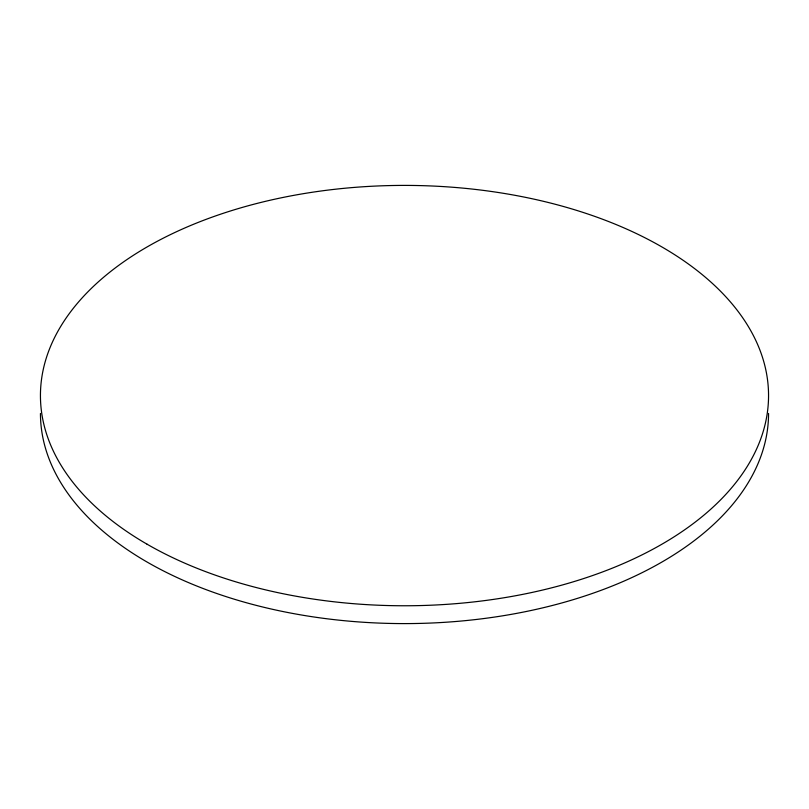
<?xml version="1.0" encoding="UTF-8"?>
<svg xmlns="http://www.w3.org/2000/svg" width="809" height="809" viewBox="0 0 809 809"><rect width="100%" height="100%" fill="white"/><g stroke="black" fill="none" stroke-linecap="round" stroke-linejoin="round"><path stroke-width="1.21" d="M768.55 413.419A364.05 210.178 0 0 1 404.5 623.597A364.05 210.178 0 0 1 40.45 413.419M147.076 544.204A364.05 210.178 0 0 0 756.142 449.986A364.05 210.178 0 0 0 310.282 192.562A364.05 210.178 0 0 0 147.076 544.204"/></g></svg>
